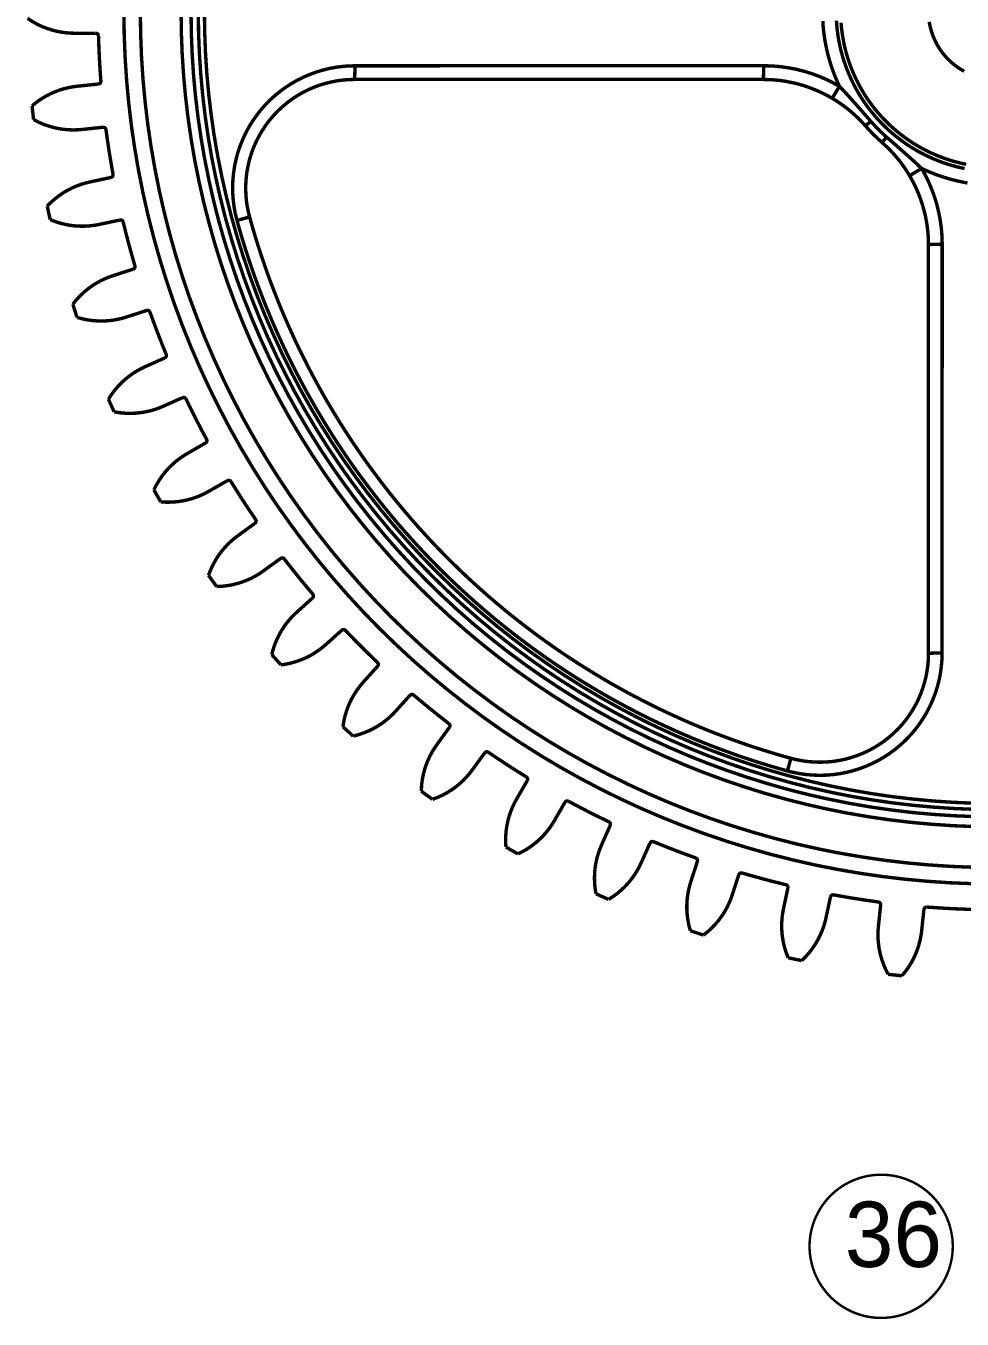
# Model space of a CAD drawing. Extents: x 0.4 to 23.1, y 0.4 to 16.1.
# Drawn here: x 9.753 to 12.466, y 8.68 to 12.427 of the extents above; entities that cross this region are included whole.
import ezdxf

# ---------------------------------------------------------------- set-up
doc = ezdxf.new("R2010")
doc.units = 0
doc.layers.get('0').update_dxf_attribs({"linetype": 'CONTINUOUS'})

msp = doc.modelspace()

# ---------------------------------------------------------------- linework, layer by layer
at = {"color": 0, "const_width": 0.00985}
for points in [[(9.89367, 12.4054), (9.88038, 12.4058), (9.86708, 12.407), (9.85389, 12.4089), (9.8405, 12.4116), (9.82721, 12.4151), (9.81418, 12.4193), (9.79958, 12.4251), (9.78543, 12.4319), (9.77143, 12.4398), (9.75803, 12.4486)], [(12.4988, 9.9414), (12.4327, 9.94401), (12.3666, 9.94835), (12.3007, 9.95443), (12.235, 9.96218), (12.1695, 9.97168), (12.1043, 9.98292), (12.0394, 9.99576), (11.9749, 10.0104), (11.9107, 10.0267), (11.847, 10.0447), (11.7839, 10.0643), (11.7212, 10.0856), (11.6591, 10.1085), (11.5976, 10.133), (11.5368, 10.1591), (11.4767, 10.1868), (11.4174, 10.2161), (11.3588, 10.2469), (11.3011, 10.2792), (11.2442, 10.313), (11.1882, 10.3484), (11.1332, 10.3851), (11.0792, 10.4233), (11.0262, 10.4629), (10.9742, 10.5039), (10.9233, 10.5462), (10.8735, 10.5898), (10.8249, 10.6348), (10.7775, 10.6809), (10.7313, 10.7283), (10.6864, 10.777), (10.6428, 10.8267), (10.6005, 10.8776), (10.5595, 10.9295), (10.5199, 10.9826), (10.4817, 11.0366), (10.4449, 11.0916), (10.4097, 11.1476), (10.3758, 11.2045), (10.3435, 11.2622), (10.3127, 11.3208), (10.2834, 11.3802), (10.2557, 11.4402), (10.2295, 11.501), (10.205, 11.5625), (10.1821, 11.6246), (10.1609, 11.6872), (10.1412, 11.7505), (10.1233, 11.8142), (10.107, 11.8783), (10.0924, 11.9428), (10.0795, 12.0078), (10.0683, 12.073), (10.0587, 12.1385), (10.051, 12.2042), (10.0449, 12.2701), (10.0406, 12.3361), (10.038, 12.4022), (10.0371, 12.4684)], [(12.5001, 9.98899), (12.4352, 9.99154), (12.3704, 9.99576), (12.3057, 10.0017), (12.2413, 10.0093), (12.177, 10.0187), (12.113, 10.0296), (12.0493, 10.0423), (11.9859, 10.0566), (11.923, 10.0726), (11.8606, 10.0903), (11.7986, 10.1095), (11.737, 10.1304), (11.6761, 10.1528), (11.6158, 10.1769), (11.5562, 10.2025), (11.4972, 10.2298), (11.439, 10.2585), (11.3815, 10.2887), (11.3248, 10.3204), (11.269, 10.3536), (11.2141, 10.3882), (11.1601, 10.4243), (11.1071, 10.4618), (11.0551, 10.5007), (11.0041, 10.5408), (10.9542, 10.5824), (10.9053, 10.6252), (10.8576, 10.6693), (10.8111, 10.7146), (10.7658, 10.7611), (10.7218, 10.8087), (10.6789, 10.8576), (10.6374, 10.9075), (10.5972, 10.9585), (10.5584, 11.0105), (10.5209, 11.0636), (10.4848, 11.1176), (10.4502, 11.1725), (10.417, 11.2283), (10.3852, 11.2849), (10.355, 11.3424), (10.3263, 11.4006), (10.2991, 11.4596), (10.2735, 11.5193), (10.2495, 11.5795), (10.2269, 11.6405), (10.2061, 11.7019), (10.1868, 11.7639), (10.1692, 11.8264), (10.1532, 11.8894), (10.1389, 11.9528), (10.1263, 12.0164), (10.1152, 12.0804), (10.1059, 12.1447), (10.0983, 12.2092), (10.0923, 12.2738), (10.0881, 12.3386), (10.0856, 12.4035), (10.0847, 12.4684)], [(10.2028, 12.4684), (10.2036, 12.4066), (10.206, 12.3448), (10.2101, 12.2831), (10.2157, 12.2215), (10.223, 12.16), (10.2319, 12.0989), (10.2423, 12.0379), (10.2544, 11.9773), (10.2681, 11.9169), (10.2833, 11.857), (10.3, 11.7975), (10.3184, 11.7384), (10.3383, 11.6799), (10.3597, 11.6218), (10.3826, 11.5645), (10.407, 11.5076), (10.4329, 11.4514), (10.4602, 11.396), (10.489, 11.3413), (10.5193, 11.2873), (10.5509, 11.2342), (10.5839, 11.1819), (10.6182, 11.1304), (10.6539, 11.0799), (10.6909, 11.0304), (10.7292, 10.9818), (10.7687, 10.9343), (10.8095, 10.8878), (10.8515, 10.8423), (10.8946, 10.7981), (10.939, 10.7549), (10.9844, 10.7129), (11.0309, 10.6722), (11.0784, 10.6327), (11.127, 10.5943), (11.1765, 10.5573), (11.227, 10.5217), (11.2784, 10.4873), (11.3307, 10.4543), (11.3839, 10.4227), (11.4378, 10.3925), (11.4926, 10.3637), (11.548, 10.3363), (11.6042, 10.3104), (11.661, 10.286), (11.7184, 10.2631), (11.7765, 10.2417), (11.835, 10.2218), (11.8941, 10.2034), (11.9536, 10.1867), (12.0135, 10.1715), (12.0738, 10.1578), (12.1345, 10.1458), (12.1954, 10.1353), (12.2566, 10.1264), (12.318, 10.1191), (12.3797, 10.1135), (12.4413, 10.1094), (12.5032, 10.107)], [(12.5039, 10.1359), (12.4429, 10.1383), (12.3819, 10.1423), (12.3211, 10.1478), (12.2604, 10.1551), (12.2, 10.1638), (12.1398, 10.1742), (12.0799, 10.1861), (12.0203, 10.1995), (11.961, 10.2146), (11.9023, 10.2312), (11.844, 10.2493), (11.7861, 10.2689), (11.7288, 10.29), (11.672, 10.3127), (11.6159, 10.3368), (11.5604, 10.3624), (11.5056, 10.3894), (11.4516, 10.4179), (11.3983, 10.4477), (11.3458, 10.4789), (11.2942, 10.5115), (11.2434, 10.5455), (11.1935, 10.5807), (11.1445, 10.6172), (11.0966, 10.6551), (11.0496, 10.6941), (11.0037, 10.7344), (10.9588, 10.7759), (10.9151, 10.8185), (10.8724, 10.8622), (10.831, 10.9071), (10.7907, 10.953), (10.7516, 11), (10.7138, 11.048), (10.6773, 11.0969), (10.642, 11.1468), (10.6081, 11.1976), (10.5755, 11.2492), (10.5443, 11.3018), (10.5144, 11.355), (10.4859, 11.4091), (10.4589, 11.4639), (10.4334, 11.5194), (10.4093, 11.5755), (10.3866, 11.6322), (10.3655, 11.6895), (10.3459, 11.7473), (10.3278, 11.8057), (10.3111, 11.8645), (10.2961, 11.9237), (10.2827, 11.9833), (10.2707, 12.0432), (10.2604, 12.1034), (10.2516, 12.1638), (10.2444, 12.2245), (10.2388, 12.2853), (10.2349, 12.3463), (10.2324, 12.4073), (10.2317, 12.4684)], [(10.2527, 12.4684), (10.2534, 12.4079), (10.2558, 12.3474), (10.2598, 12.287), (10.2653, 12.2267), (10.2724, 12.1666), (10.2811, 12.1067), (10.2913, 12.047), (10.3032, 11.9876), (10.3165, 11.9286), (10.3314, 11.87), (10.3479, 11.8117), (10.3658, 11.7538), (10.3852, 11.6965), (10.4063, 11.6398), (10.4287, 11.5835), (10.4525, 11.5279), (10.4779, 11.4729), (10.5047, 11.4186), (10.5328, 11.3651), (10.5624, 11.3122), (10.5934, 11.2602), (10.6257, 11.209), (10.6593, 11.1587), (10.6942, 11.1093), (10.7305, 11.0608), (10.768, 11.0132), (10.8066, 10.9666), (10.8466, 10.9211), (10.8877, 10.8767), (10.9299, 10.8333), (10.9732, 10.7911), (11.0177, 10.75), (11.0632, 10.7101), (11.1097, 10.6714), (11.1573, 10.6339), (11.2058, 10.5977), (11.2553, 10.5627), (11.3056, 10.5291), (11.3568, 10.4968), (11.4088, 10.4659), (11.4616, 10.4363), (11.5152, 10.4081), (11.5695, 10.3813), (11.6245, 10.356), (11.6801, 10.3321), (11.7363, 10.3096), (11.7931, 10.2887), (11.8504, 10.2693), (11.9083, 10.2513), (11.9665, 10.2349), (12.0252, 10.2199), (12.0842, 10.2066), (12.1436, 10.1948), (12.2032, 10.1845), (12.2631, 10.1758), (12.3232, 10.1687), (12.3836, 10.1632), (12.444, 10.1592), (12.5044, 10.1568)], [(12.5049, 10.1746), (12.4449, 10.1769), (12.3849, 10.1808), (12.3251, 10.1864), (12.2655, 10.1934), (12.206, 10.202), (12.1468, 10.2122), (12.0879, 10.2239), (12.0293, 10.2372), (11.9711, 10.252), (11.9133, 10.2683), (11.8559, 10.2861), (11.799, 10.3054), (11.7427, 10.3262), (11.6868, 10.3485), (11.6317, 10.3722), (11.5771, 10.3973), (11.5232, 10.4239), (11.4701, 10.4519), (11.4176, 10.4812), (11.366, 10.5119), (11.3152, 10.544), (11.2653, 10.5774), (11.2162, 10.612), (11.1681, 10.6479), (11.1209, 10.6852), (11.0748, 10.7236), (11.0296, 10.7632), (10.9855, 10.8039), (10.9424, 10.8459), (10.9005, 10.8889), (10.8597, 10.933), (10.8202, 10.9782), (10.7817, 11.0244), (10.7445, 11.0715), (10.7086, 11.1197), (10.6739, 11.1687), (10.6406, 11.2186), (10.6085, 11.2695), (10.5778, 11.3211), (10.5484, 11.3735), (10.5205, 11.4267), (10.4939, 11.4805), (10.4688, 11.5351), (10.445, 11.5903), (10.4227, 11.6461), (10.402, 11.7025), (10.3827, 11.7593), (10.3649, 11.8167), (10.3485, 11.8745), (10.3338, 11.9327), (10.3205, 11.9913), (10.3087, 12.0502), (10.2986, 12.1094), (10.29, 12.1689), (10.2829, 12.2286), (10.2774, 12.2884), (10.2735, 12.3483), (10.2712, 12.4083), (10.2703, 12.4684)], [(12.1102, 12.2517), (12.1043, 12.2644), (12.0988, 12.2773), (12.0937, 12.2903), (12.0889, 12.3035), (12.0845, 12.3168), (12.0805, 12.3302), (12.0768, 12.3437), (12.0736, 12.3573), (12.0707, 12.371), (12.0681, 12.3848), (12.066, 12.3987), (12.0643, 12.4125), (12.0629, 12.4264), (12.062, 12.4404)], [(12.4728, 12.0133), (12.4598, 12.0162), (12.4469, 12.0194), (12.4342, 12.0229), (12.4215, 12.0268), (12.409, 12.0311), (12.3965, 12.0357), (12.3842, 12.0408), (12.3721, 12.0461), (12.3601, 12.0518), (12.3483, 12.0578), (12.3366, 12.0641), (12.3252, 12.0708), (12.314, 12.0778), (12.3029, 12.0851), (12.292, 12.0928), (12.2815, 12.1008), (12.2711, 12.109), (12.2609, 12.1175), (12.251, 12.1264), (12.2414, 12.1355), (12.232, 12.1448), (12.2229, 12.1545), (12.2141, 12.1643), (12.2056, 12.1745), (12.1973, 12.1849), (12.1893, 12.1955), (12.1817, 12.2063), (12.1744, 12.2174), (12.1674, 12.2286), (12.1607, 12.2401), (12.1543, 12.2517), (12.1483, 12.2636), (12.1426, 12.2756), (12.1373, 12.2877), (12.1323, 12.3), (12.1277, 12.3124), (12.1234, 12.3249), (12.1195, 12.3376), (12.1159, 12.3504), (12.1127, 12.3632), (12.1099, 12.3762), (12.1075, 12.3892), (12.1054, 12.4023), (12.1037, 12.4155), (12.1024, 12.4287), (12.1015, 12.4419)], [(12.1148, 12.4358), (12.1159, 12.4227), (12.1175, 12.4098), (12.1194, 12.3968), (12.1216, 12.384), (12.1242, 12.3712), (12.1272, 12.3585), (12.1306, 12.3458), (12.1343, 12.3333), (12.1384, 12.3209), (12.1429, 12.3086), (12.1477, 12.2964), (12.1528, 12.2844), (12.1583, 12.2726), (12.1642, 12.2609), (12.1704, 12.2493), (12.1769, 12.238), (12.1837, 12.2269), (12.1908, 12.216), (12.1983, 12.2052), (12.2061, 12.1947), (12.2141, 12.1845), (12.2225, 12.1744), (12.2312, 12.1646), (12.2401, 12.1551), (12.2493, 12.1458), (12.2588, 12.1368), (12.2685, 12.1281), (12.2785, 12.1196), (12.2887, 12.1115), (12.2992, 12.1036), (12.3098, 12.0961), (12.3207, 12.0889), (12.3318, 12.082), (12.3431, 12.0754), (12.3545, 12.0691), (12.3662, 12.0632), (12.378, 12.0576), (12.39, 12.0524), (12.4021, 12.0475), (12.4144, 12.0429), (12.4268, 12.0387), (12.4392, 12.0349), (12.4518, 12.0315), (12.4645, 12.0284), (12.4773, 12.0257)], [(12.3704, 12.4383), (12.372, 12.4297), (12.3739, 12.4213), (12.3761, 12.4129), (12.3788, 12.4047), (12.3817, 12.3966), (12.385, 12.3886), (12.3887, 12.3808), (12.3927, 12.3731), (12.3971, 12.3657), (12.4018, 12.3583), (12.4067, 12.3513), (12.4121, 12.3445), (12.4176, 12.3379), (12.4235, 12.3315), (12.4296, 12.3255), (12.4361, 12.3197), (12.4427, 12.3141), (12.4497, 12.3089), (12.4568, 12.304), (12.4641, 12.2994), (12.4716, 12.2951)], [(9.95574, 12.4054), (9.89367, 12.4054)], [(9.95574, 12.4054), (9.95833, 12.4049), (9.96072, 12.4037), (9.96246, 12.4016), (9.96343, 12.3991), (9.9636, 12.3977)], [(9.97043, 12.2668), (9.96924, 12.2831), (9.9681, 12.2995), (9.96707, 12.3159), (9.96619, 12.3322), (9.96539, 12.3486), (9.96468, 12.365), (9.96408, 12.3813), (9.9636, 12.3977)], [(10.3648, 11.863), (10.36, 11.8823), (10.3564, 11.9018), (10.3539, 11.9216), (10.3524, 11.9415), (10.3521, 11.9614), (10.3529, 11.9812), (10.3549, 12.0009), (10.3579, 12.0206), (10.362, 12.0401), (10.3672, 12.0593), (10.3735, 12.0782), (10.3809, 12.0966), (10.3892, 12.1146), (10.3985, 12.1322), (10.4089, 12.1492), (10.4203, 12.1656), (10.4324, 12.1814), (10.4454, 12.1964), (10.4592, 12.2106), (10.4739, 12.2241), (10.4893, 12.2367), (10.5054, 12.2485), (10.5221, 12.2593), (10.5394, 12.2692), (10.5571, 12.2781), (10.5755, 12.2859), (10.5942, 12.2928), (10.6133, 12.2986), (10.6327, 12.3033), (10.6522, 12.3069), (10.6703, 12.3092), (10.6883, 12.3106), (10.7064, 12.311)], [(10.705, 12.2715), (10.7051, 12.2717), (10.7052, 12.2723), (10.7054, 12.2733), (10.7056, 12.2746), (10.7057, 12.2762), (10.7058, 12.2782), (10.7059, 12.2805), (10.706, 12.2832), (10.7061, 12.286), (10.7062, 12.2891), (10.7063, 12.2924), (10.7063, 12.296), (10.7064, 12.2996), (10.7064, 12.3033), (10.7064, 12.311)], [(10.7064, 12.311), (10.7851, 12.311), (11.0999, 12.3111), (11.8906, 12.3112)], [(11.8906, 12.3112), (11.8906, 12.3035), (11.8905, 12.2997), (11.8905, 12.2961), (11.8904, 12.2926), (11.8903, 12.2892), (11.8903, 12.2861), (11.8901, 12.2832), (11.8901, 12.2806), (11.8899, 12.2783), (11.8898, 12.2763), (11.8897, 12.2746), (11.8895, 12.2733), (11.8894, 12.2723), (11.8893, 12.2717), (11.8892, 12.2715)], [(11.8906, 12.3112), (11.9146, 12.3106), (11.9386, 12.3086), (11.9624, 12.3053), (11.9867, 12.3006), (12.0106, 12.2944), (12.0342, 12.2869), (12.0537, 12.2795), (12.0729, 12.2712), (12.0917, 12.2619), (12.1102, 12.2517)], [(9.90147, 12.2518), (9.88829, 12.2501), (9.87522, 12.2475), (9.86231, 12.2443), (9.84924, 12.2402), (9.83637, 12.2353), (9.82383, 12.2298), (9.81, 12.2225), (9.79665, 12.2144), (9.78364, 12.2052), (9.77126, 12.1952)], [(9.96343, 12.2583), (9.90147, 12.2518)], [(9.96343, 12.2583), (9.96599, 12.2591), (9.96821, 12.2606), (9.96972, 12.2628), (9.97043, 12.2653), (9.97043, 12.2668)], [(10.705, 12.2715), (10.6875, 12.2711), (10.6701, 12.2696), (10.6528, 12.2672), (10.6352, 12.2637), (10.6178, 12.2592), (10.6006, 12.2538), (10.5843, 12.2475), (10.5684, 12.2404), (10.5528, 12.2324), (10.5374, 12.2232), (10.5224, 12.2133), (10.5081, 12.2024), (10.4948, 12.1911), (10.4821, 12.1791), (10.4701, 12.1664), (10.4585, 12.1527), (10.4477, 12.1383), (10.4378, 12.1233), (10.4289, 12.1082), (10.421, 12.0927), (10.4138, 12.0768), (10.4074, 12.0599), (10.4021, 12.0429), (10.3976, 12.0254), (10.3943, 12.0083), (10.3919, 11.991), (10.3905, 11.9736), (10.39, 11.9557), (10.3906, 11.9377), (10.3921, 11.9198), (10.3944, 11.9041), (10.3975, 11.8885), (10.4013, 11.873)], [(11.8892, 12.2715), (10.705, 12.2715)], [(12.0889, 12.2171), (12.0747, 12.2251), (12.0601, 12.2325), (12.0452, 12.2393), (12.0299, 12.2455), (12.0142, 12.2512), (11.9982, 12.2562), (11.9818, 12.2605), (11.9653, 12.2641), (11.9465, 12.2674), (11.9276, 12.2697), (11.9084, 12.2711), (11.8892, 12.2715)], [(12.1102, 12.2517), (12.1062, 12.245), (12.1042, 12.2416), (12.1023, 12.2384), (12.1004, 12.2353), (12.0987, 12.2324), (12.097, 12.2297), (12.0954, 12.2272), (12.094, 12.2249), (12.0928, 12.2228), (12.0916, 12.2211), (12.0907, 12.2197), (12.0894, 12.2177), (12.089, 12.2172), (12.0889, 12.2171)], [(12.1102, 12.2517), (12.1237, 12.2374), (12.137, 12.2229), (12.1633, 12.1935), (12.1821, 12.1719), (12.201, 12.1503)], [(12.1856, 12.1369), (12.1763, 12.1472), (12.1666, 12.1572), (12.1565, 12.1669), (12.146, 12.1762), (12.1351, 12.1853), (12.1239, 12.1939), (12.1122, 12.2022), (12.1003, 12.2102), (12.0889, 12.2171)], [(9.77544, 12.1553), (9.7749, 12.1603), (9.77436, 12.1652), (9.77328, 12.1752), (9.77279, 12.1802), (9.77225, 12.1852), (9.77126, 12.1952)], [(9.91487, 12.1265), (9.90164, 12.1255), (9.88829, 12.1253), (9.875, 12.1258), (9.86139, 12.1271), (9.84782, 12.1292), (9.83442, 12.1321), (9.81928, 12.1363), (9.80447, 12.1415), (9.78971, 12.1479), (9.77544, 12.1553)], [(12.201, 12.1503), (12.1983, 12.148), (12.1958, 12.1458), (12.1935, 12.1438), (12.1915, 12.142), (12.1897, 12.1405), (12.1883, 12.1392), (12.1871, 12.1382), (12.1863, 12.1375), (12.1858, 12.137), (12.1856, 12.1369)], [(12.2335, 12.089), (12.2272, 12.0947), (12.2209, 12.1004), (12.2148, 12.1062), (12.2087, 12.1122), (12.2028, 12.1182), (12.1969, 12.1243), (12.1913, 12.1306), (12.1856, 12.1369)], [(12.201, 12.1503), (12.2064, 12.1443), (12.2119, 12.1383), (12.2174, 12.1324), (12.2232, 12.1266), (12.2289, 12.1209), (12.2349, 12.1153), (12.2408, 12.1098), (12.2469, 12.1044)], [(9.97657, 12.133), (9.91487, 12.1265)], [(9.97657, 12.133), (9.97928, 12.1328), (9.98172, 12.1318), (9.98372, 12.1299), (9.98492, 12.1276), (9.98519, 12.1263)], [(10.0058, 11.9966), (10.0028, 12.0128), (10, 12.029), (9.99729, 12.0451), (9.99462, 12.0613), (9.99214, 12.0775), (9.98975, 12.0938), (9.98742, 12.11), (9.98519, 12.1263)], [(12.2469, 12.1044), (12.2446, 12.1017), (12.2424, 12.0992), (12.2404, 12.0969), (12.2386, 12.0949), (12.2371, 12.0932), (12.2358, 12.0917), (12.2348, 12.0906), (12.2341, 12.0897), (12.2336, 12.0892), (12.2335, 12.089)], [(12.2469, 12.1044), (12.2617, 12.0915), (12.2766, 12.0785), (12.3061, 12.0525), (12.3274, 12.0333), (12.3379, 12.0235), (12.3482, 12.0136)], [(12.3137, 11.9923), (12.307, 12.0032), (12.3, 12.0139), (12.2926, 12.0244), (12.2849, 12.0347), (12.2767, 12.0448), (12.2682, 12.0547), (12.2593, 12.0643), (12.2501, 12.0737), (12.2419, 12.0815), (12.2335, 12.089)], [(9.99963, 11.9875), (9.93869, 11.9746)], [(9.99963, 11.9875), (10.0021, 11.9885), (10.0041, 11.9903), (10.0054, 11.9927), (10.0059, 11.9953), (10.0058, 11.9966)], [(12.3482, 12.0136), (12.3415, 12.0096), (12.3382, 12.0077), (12.335, 12.0057), (12.3319, 12.0038), (12.329, 12.0021), (12.3262, 12.0004), (12.3237, 11.9989), (12.3215, 11.9974), (12.3194, 11.9962), (12.3177, 11.9951), (12.3163, 11.9941), (12.3143, 11.9928), (12.3139, 11.9925), (12.3137, 11.9923)], [(12.3681, 11.7925), (12.3678, 11.8089), (12.3668, 11.8251), (12.3651, 11.8415), (12.3627, 11.8577), (12.3596, 11.8742), (12.3557, 11.8905), (12.3512, 11.9068), (12.3459, 11.9228), (12.3392, 11.9407), (12.3316, 11.9582), (12.3231, 11.9754), (12.3137, 11.9923)], [(12.3482, 12.0136), (12.3585, 11.9952), (12.3678, 11.9763), (12.3761, 11.9569), (12.3837, 11.9368), (12.3903, 11.9163), (12.3958, 11.8955), (12.401, 11.8706), (12.4048, 11.8454), (12.4065, 11.8283), (12.4075, 11.8112), (12.4078, 11.794)], [(12.4813, 11.9716), (12.4676, 11.9741), (12.4539, 11.977), (12.4403, 11.9803), (12.4268, 11.9839), (12.4134, 11.988), (12.4001, 11.9923), (12.3869, 11.9971), (12.3739, 12.0023), (12.361, 12.0078), (12.3482, 12.0136)], [(9.93869, 11.9746), (9.92578, 11.9714), (9.91303, 11.9676), (9.90056, 11.963), (9.88797, 11.9576), (9.87571, 11.9514), (9.86382, 11.9446), (9.85081, 11.9359), (9.83837, 11.9264), (9.82639, 11.9159), (9.81515, 11.9046)], [(9.82346, 11.8654), (9.82243, 11.8703), (9.82135, 11.8752), (9.82026, 11.8801), (9.81819, 11.8899), (9.81717, 11.8948), (9.81614, 11.8997), (9.81515, 11.9046)], [(10.4013, 11.873), (10.4011, 11.873), (10.4005, 11.8728), (10.3995, 11.8726), (10.3982, 11.8722), (10.3964, 11.8717), (10.3944, 11.8712), (10.392, 11.8705), (10.3893, 11.8697), (10.3863, 11.8689), (10.3831, 11.8681), (10.3797, 11.8671), (10.3761, 11.8661), (10.3724, 11.8651), (10.3687, 11.864), (10.3648, 11.863)], [(10.4013, 11.873), (10.4093, 11.8448), (10.4176, 11.8166), (10.4263, 11.7886), (10.4354, 11.7606), (10.4449, 11.7329), (10.4546, 11.7052), (10.4648, 11.6776), (10.4754, 11.6502), (10.4862, 11.6229), (10.4975, 11.5958), (10.5091, 11.5688), (10.5211, 11.542), (10.5333, 11.5153), (10.546, 11.4888), (10.559, 11.4625), (10.5723, 11.4364), (10.586, 11.4104), (10.6, 11.3846), (10.6143, 11.3589), (10.629, 11.3335), (10.644, 11.3083), (10.6594, 11.2832), (10.6751, 11.2584), (10.691, 11.2338), (10.7074, 11.2094), (10.724, 11.1852), (10.7409, 11.1612), (10.7582, 11.1374), (10.7758, 11.1139), (10.7937, 11.0906), (10.8118, 11.0675), (10.8303, 11.0447), (10.8491, 11.0221), (10.8682, 10.9998), (10.8875, 10.9777), (10.9072, 10.9559), (10.9271, 10.9343), (10.9473, 10.913), (10.9678, 10.892), (10.9886, 10.8712), (11.0096, 10.8508), (11.0309, 10.8306), (11.0525, 10.8106), (11.0743, 10.791), (11.0964, 10.7716), (11.1187, 10.7525), (11.1413, 10.7337), (11.1641, 10.7153), (11.1872, 10.6971), (11.2104, 10.6792), (11.234, 10.6616), (11.2578, 10.6444), (11.2817, 10.6274), (11.3059, 10.6108), (11.3303, 10.5945), (11.355, 10.5784), (11.3798, 10.5628), (11.4048, 10.5475), (11.4301, 10.5324), (11.4555, 10.5177), (11.4811, 10.5034), (11.5069, 10.4894), (11.5329, 10.4758), (11.5591, 10.4624), (11.5854, 10.4494), (11.6119, 10.4367), (11.6386, 10.4245), (11.6654, 10.4125), (11.6924, 10.4009), (11.7195, 10.3897), (11.7468, 10.3788), (11.7742, 10.3683), (11.8018, 10.3581), (11.8294, 10.3483), (11.8572, 10.3388), (11.8851, 10.3298), (11.9132, 10.3211), (11.9413, 10.3127), (11.9696, 10.3047)], [(9.96511, 11.8514), (9.95204, 11.849), (9.93881, 11.8474), (9.92557, 11.8465), (9.91183, 11.8464), (9.89817, 11.8471), (9.8845, 11.8485), (9.86903, 11.8511), (9.85374, 11.8548), (9.83843, 11.8596), (9.82346, 11.8654)], [(10.0258, 11.8643), (9.96511, 11.8514)], [(10.0258, 11.8643), (10.0285, 11.8644), (10.0311, 11.8636), (10.0332, 11.8619), (10.0347, 11.8597), (10.0351, 11.8585)], [(10.0691, 11.7317), (10.0645, 11.7474), (10.0599, 11.7632), (10.0556, 11.779), (10.0513, 11.7949), (10.0471, 11.8107), (10.043, 11.8266), (10.039, 11.8425), (10.0351, 11.8585)], [(11.9596, 10.2682), (11.9312, 10.2762), (11.9029, 10.2846), (11.8747, 10.2933), (11.8467, 10.3024), (11.8187, 10.3118), (11.791, 10.3217), (11.7633, 10.3319), (11.7357, 10.3424), (11.7083, 10.3533), (11.6811, 10.3645), (11.654, 10.3761), (11.627, 10.3881), (11.6002, 10.4004), (11.5736, 10.413), (11.5471, 10.426), (11.5208, 10.4393), (11.4946, 10.453), (11.4687, 10.467), (11.4429, 10.4813), (11.4174, 10.496), (11.392, 10.511), (11.3668, 10.5263), (11.3417, 10.5419), (11.3169, 10.5579), (11.2924, 10.5742), (11.268, 10.5908), (11.2439, 10.6077), (11.2199, 10.6249), (11.1962, 10.6425), (11.1727, 10.6603), (11.1495, 10.6784), (11.1265, 10.6969), (11.1037, 10.7156), (11.0812, 10.7347), (11.0589, 10.754), (11.0369, 10.7736), (11.0151, 10.7935), (10.9936, 10.8136), (10.9723, 10.8341), (10.9514, 10.8548), (10.9307, 10.8758), (10.9102, 10.897), (10.89, 10.9186), (10.8702, 10.9403), (10.8505, 10.9623), (10.8312, 10.9846), (10.8122, 11.0072), (10.7935, 11.0299), (10.775, 11.053), (10.7569, 11.0762), (10.739, 11.0997), (10.7215, 11.1234), (10.7043, 11.1473), (10.6874, 11.1714), (10.6708, 11.1958), (10.6545, 11.2204), (10.6385, 11.2452), (10.6229, 11.2702), (10.6076, 11.2954), (10.5926, 11.3208), (10.5779, 11.3464), (10.5636, 11.3721), (10.5496, 11.3981), (10.5359, 11.4242), (10.5226, 11.4505), (10.5096, 11.477), (10.497, 11.5036), (10.4847, 11.5304), (10.4727, 11.5574), (10.4612, 11.5845), (10.4499, 11.6118), (10.439, 11.6392), (10.4284, 11.6667), (10.4182, 11.6944), (10.4084, 11.7222), (10.399, 11.7501), (10.3899, 11.7782), (10.3811, 11.8063), (10.3728, 11.8346), (10.3648, 11.863)], [(12.3681, 11.7925), (12.3683, 11.7927), (12.3689, 11.7929), (12.3698, 11.793), (12.3712, 11.7931), (12.3728, 11.7932), (12.3748, 11.7933), (12.3772, 11.7935), (12.3798, 11.7936), (12.3827, 11.7937), (12.3858, 11.7938), (12.3892, 11.7938), (12.3927, 11.7939), (12.3963, 11.7939), (12.4001, 11.794), (12.4078, 11.794)], [(12.3681, 10.6084), (12.3681, 11.7925)], [(12.4078, 11.794), (12.4078, 11.7153), (12.4077, 11.4006), (12.4076, 10.6099)], [(10.064, 11.722), (10.0663, 11.7232), (10.0681, 11.7253), (10.0692, 11.7277), (10.0693, 11.7304), (10.0691, 11.7317)], [(10.0047, 11.7028), (9.99219, 11.6983), (9.97993, 11.6931), (9.96793, 11.6872), (9.95606, 11.6806), (9.9445, 11.6731), (9.93338, 11.665), (9.92133, 11.6551), (9.91, 11.6444), (9.89914, 11.6327), (9.88917, 11.6203)], [(10.064, 11.722), (10.0047, 11.7028)], [(9.90153, 11.5821), (9.89996, 11.5869), (9.89839, 11.5916), (9.89681, 11.5964), (9.89529, 11.6012), (9.89372, 11.606), (9.88917, 11.6203)], [(10.0438, 11.583), (10.0311, 11.5793), (10.0181, 11.5763), (10.005, 11.574), (9.99143, 11.5724), (9.97771, 11.5717), (9.96397, 11.5717), (9.94829, 11.5727), (9.93272, 11.5748), (9.91699, 11.5779), (9.90153, 11.5821)], [(10.1029, 11.6022), (10.0438, 11.583)], [(10.1029, 11.6022), (10.1055, 11.6026), (10.1082, 11.6021), (10.1105, 11.6006), (10.1121, 11.5986), (10.1127, 11.5973)], [(10.1597, 11.4749), (10.1535, 11.4901), (10.1474, 11.5053), (10.1414, 11.5205), (10.1355, 11.5358), (10.1297, 11.5511), (10.1239, 11.5665), (10.1183, 11.5819), (10.1127, 11.5973)], [(10.1557, 11.4647), (10.0987, 11.4393)], [(10.1557, 11.4647), (10.1579, 11.4662), (10.1595, 11.4683), (10.1603, 11.4709), (10.1602, 11.4736), (10.1597, 11.4749)], [(10.0987, 11.4393), (10.0868, 11.4336), (10.0751, 11.4271), (10.0639, 11.4201), (10.0527, 11.4122), (10.0419, 11.4035), (10.0318, 11.3944), (10.0208, 11.3833), (10.0107, 11.3714), (10.0011, 11.3586), (9.99246, 11.3452)], [(10.2069, 11.3496), (10.1502, 11.3243)], [(10.2069, 11.3496), (10.2095, 11.3502), (10.2122, 11.35), (10.2146, 11.3488), (10.2165, 11.3469), (10.2172, 11.3458)], [(10.0087, 11.3086), (10.0046, 11.3177), (10.0026, 11.3223), (9.99849, 11.3314), (9.99647, 11.336), (9.99447, 11.3406), (9.99246, 11.3452)], [(10.1502, 11.3243), (10.1379, 11.3193), (10.1253, 11.3149), (10.1125, 11.3113), (10.0992, 11.3084), (10.0856, 11.3062), (10.0719, 11.3047), (10.0563, 11.3041), (10.0405, 11.3045), (10.0246, 11.306), (10.0087, 11.3086)], [(10.2768, 11.2289), (10.269, 11.2433), (10.2613, 11.2578), (10.2538, 11.2723), (10.2462, 11.2869), (10.2389, 11.3016), (10.2316, 11.3163), (10.2243, 11.331), (10.2172, 11.3458)], [(10.2738, 11.2183), (10.2198, 11.1872)], [(10.2738, 11.2183), (10.2758, 11.2201), (10.2772, 11.2224), (10.2777, 11.225), (10.2773, 11.2277), (10.2768, 11.2289)], [(10.2198, 11.1872), (10.2085, 11.1802), (10.1976, 11.1726), (10.1871, 11.1644), (10.1769, 11.1553), (10.1671, 11.1457), (10.1579, 11.1355), (10.1482, 11.1233), (10.1393, 11.1103), (10.1312, 11.0967), (10.124, 11.0825)], [(10.3368, 11.1092), (10.283, 11.0782)], [(10.3368, 11.1092), (10.3393, 11.1101), (10.342, 11.1102), (10.3445, 11.1093), (10.3466, 11.1076), (10.3474, 11.1065)], [(10.4189, 10.9965), (10.4097, 11.01), (10.4005, 11.0237), (10.3914, 11.0373), (10.3824, 11.0511), (10.3736, 11.0648), (10.3648, 11.0787), (10.3561, 11.0926), (10.3474, 11.1065)], [(10.144, 11.0477), (10.1414, 11.0521), (10.1389, 11.0564), (10.1364, 11.0607), (10.1289, 11.0737), (10.1264, 11.0781), (10.124, 11.0825)], [(10.283, 11.0782), (10.2713, 11.0719), (10.2593, 11.0663), (10.2469, 11.0613), (10.2339, 11.057), (10.2207, 11.0533), (10.2073, 11.0505), (10.1917, 11.0482), (10.1761, 11.047), (10.16, 11.0468), (10.144, 11.0477)], [(10.417, 10.9857), (10.3666, 10.9491)], [(10.417, 10.9857), (10.4189, 10.9876), (10.42, 10.9901), (10.4203, 10.9927), (10.4195, 10.9953), (10.4189, 10.9965)], [(10.3666, 10.9491), (10.3561, 10.941), (10.346, 10.9322), (10.3365, 10.923), (10.3272, 10.9129), (10.3185, 10.9023), (10.3104, 10.8912), (10.3021, 10.878), (10.2946, 10.8643), (10.2879, 10.8498), (10.2822, 10.8349)], [(10.491, 10.8837), (10.4409, 10.8473)], [(10.491, 10.8837), (10.4934, 10.8849), (10.4962, 10.8852), (10.4987, 10.8846), (10.501, 10.8832), (10.502, 10.8822)], [(10.5845, 10.7802), (10.5739, 10.7928), (10.5634, 10.8053), (10.5529, 10.818), (10.5425, 10.8307), (10.5323, 10.8435), (10.5221, 10.8563), (10.5119, 10.8692), (10.502, 10.8822)], [(10.3058, 10.8025), (10.3028, 10.8065), (10.2998, 10.8105), (10.2969, 10.8146), (10.2939, 10.8186), (10.291, 10.8227), (10.2822, 10.8349)], [(10.4409, 10.8473), (10.4298, 10.8398), (10.4185, 10.8329), (10.4067, 10.8267), (10.3942, 10.821), (10.3815, 10.8161), (10.3684, 10.8118), (10.3531, 10.8079), (10.3377, 10.8051), (10.3218, 10.8032), (10.3058, 10.8025)], [(10.5838, 10.7693), (10.5375, 10.7276)], [(10.5838, 10.7693), (10.5854, 10.7714), (10.5863, 10.7739), (10.5862, 10.7766), (10.5853, 10.7791), (10.5845, 10.7802)], [(10.5375, 10.7276), (10.5278, 10.7184), (10.5188, 10.7087), (10.5102, 10.6985), (10.502, 10.6875), (10.4945, 10.6761), (10.4876, 10.6641), (10.4807, 10.6502), (10.4747, 10.6357), (10.4696, 10.6207), (10.4654, 10.6053)], [(10.6681, 10.6756), (10.622, 10.6341)], [(10.6681, 10.6756), (10.6703, 10.6771), (10.673, 10.6777), (10.6756, 10.6773), (10.678, 10.6761), (10.679, 10.6752)], [(10.7718, 10.5825), (10.7599, 10.5938), (10.7482, 10.6052), (10.7364, 10.6167), (10.7248, 10.6283), (10.7133, 10.6399), (10.7018, 10.6516), (10.6904, 10.6634), (10.679, 10.6752)], [(10.4922, 10.5754), (10.4889, 10.5792), (10.4822, 10.5865), (10.4788, 10.5903), (10.4755, 10.594), (10.4721, 10.5978), (10.4688, 10.6015), (10.4654, 10.6053)], [(10.622, 10.6341), (10.6118, 10.6255), (10.6012, 10.6175), (10.5901, 10.6101), (10.5783, 10.6031), (10.5661, 10.5968), (10.5535, 10.5913), (10.5388, 10.5859), (10.5238, 10.5814), (10.5081, 10.5778), (10.4922, 10.5754)], [(12.4076, 10.6099), (12.4071, 10.59), (12.4053, 10.5701), (12.4026, 10.5503), (12.3987, 10.5307), (12.3937, 10.5114), (12.3876, 10.4925), (12.3805, 10.4739), (12.3723, 10.4557), (12.3631, 10.4379), (12.3529, 10.4207), (12.3418, 10.4041), (12.3298, 10.3883), (12.3169, 10.3731), (12.3032, 10.3587), (12.2886, 10.345), (12.2733, 10.3321), (12.2574, 10.3202), (12.2408, 10.3091), (12.2236, 10.2992), (12.2059, 10.29), (12.1877, 10.282), (12.1689, 10.2749), (12.15, 10.2689), (12.1307, 10.2641), (12.1112, 10.2602), (12.0915, 10.2576), (12.0716, 10.256), (12.0517, 10.2555), (12.0317, 10.2562), (12.0119, 10.2579), (11.9944, 10.2605), (11.9768, 10.2639), (11.9596, 10.2682)], [(11.9696, 10.3047), (11.9865, 10.3006), (12.0037, 10.2974), (12.021, 10.2951), (12.0389, 10.2938), (12.0569, 10.2935), (12.0748, 10.2942), (12.0921, 10.2958), (12.1094, 10.2985), (12.1265, 10.3021), (12.1438, 10.3068), (12.1608, 10.3124), (12.1775, 10.319), (12.1934, 10.3263), (12.2087, 10.3345), (12.2236, 10.3436), (12.2384, 10.3537), (12.2527, 10.3647), (12.2662, 10.3765), (12.2788, 10.3886), (12.2906, 10.4014), (12.3017, 10.4149), (12.3123, 10.4294), (12.3221, 10.4444), (12.331, 10.46), (12.3388, 10.4756), (12.3457, 10.4917), (12.3517, 10.5081), (12.3569, 10.5252), (12.3612, 10.5427), (12.3644, 10.5604), (12.3665, 10.5763), (12.3677, 10.5923), (12.3681, 10.6084)], [(12.3681, 10.6084), (12.3683, 10.6086), (12.3689, 10.6087), (12.3698, 10.6088), (12.3712, 10.6089), (12.3728, 10.6091), (12.3748, 10.6092), (12.3771, 10.6093), (12.3797, 10.6094), (12.3826, 10.6095), (12.3857, 10.6097), (12.389, 10.6097), (12.3925, 10.6097), (12.3962, 10.6098), (12.3999, 10.6099), (12.4076, 10.6099)], [(10.7722, 10.5715), (10.7305, 10.5252)], [(10.7722, 10.5715), (10.7737, 10.5737), (10.7742, 10.5764), (10.7739, 10.579), (10.7727, 10.5814), (10.7718, 10.5825)], [(10.7305, 10.5252), (10.7219, 10.5151), (10.7139, 10.5044), (10.7065, 10.4934), (10.6995, 10.4816), (10.6932, 10.4694), (10.6876, 10.4569), (10.6822, 10.4423), (10.6777, 10.4273), (10.6742, 10.4117), (10.6717, 10.396)], [(10.8658, 10.4872), (10.8243, 10.4411)], [(10.8658, 10.4872), (10.8679, 10.4888), (10.8705, 10.4897), (10.8732, 10.4896), (10.8757, 10.4887), (10.8768, 10.4879)], [(10.9787, 10.4053), (10.9658, 10.4154), (10.9528, 10.4255), (10.9401, 10.4357), (10.9273, 10.446), (10.9146, 10.4563), (10.9019, 10.4668), (10.8893, 10.4773), (10.8768, 10.4879)], [(10.8243, 10.4411), (10.8151, 10.4315), (10.8054, 10.4224), (10.7952, 10.4138), (10.7842, 10.4057), (10.7727, 10.3982), (10.7608, 10.3913), (10.7467, 10.3844), (10.7322, 10.3784), (10.717, 10.3733), (10.7015, 10.3691)], [(10.7015, 10.3691), (10.6977, 10.3724), (10.6903, 10.3792), (10.6866, 10.3825), (10.6791, 10.3892), (10.6754, 10.3926), (10.6717, 10.396)], [(10.9803, 10.3945), (10.9437, 10.3441)], [(10.9803, 10.3945), (10.9815, 10.3969), (10.9818, 10.3996), (10.9812, 10.4022), (10.9798, 10.4044), (10.9787, 10.4053)], [(10.9437, 10.3441), (10.9362, 10.3331), (10.9293, 10.3217), (10.9231, 10.3099), (10.9174, 10.2975), (10.9124, 10.2847), (10.9082, 10.2717), (10.9043, 10.2566), (10.9014, 10.2412), (10.8995, 10.2254), (10.8987, 10.2094)], [(11.0823, 10.3204), (11.0458, 10.2702)], [(11.0823, 10.3204), (11.0842, 10.3223), (11.0866, 10.3234), (11.0893, 10.3236), (11.0918, 10.323), (11.0931, 10.3223)], [(11.2031, 10.2509), (11.1891, 10.2595), (11.1752, 10.2682), (11.1614, 10.277), (11.1476, 10.2859), (11.1339, 10.2949), (11.1202, 10.3039), (11.1066, 10.313), (11.0931, 10.3223)], [(11.9696, 10.3047), (11.9696, 10.3045), (11.9694, 10.3039), (11.9691, 10.303), (11.9688, 10.3016), (11.9683, 10.2999), (11.9677, 10.2978), (11.9671, 10.2954), (11.9663, 10.2928), (11.9655, 10.2898), (11.9646, 10.2866), (11.9637, 10.2832), (11.9627, 10.2796), (11.9616, 10.2759), (11.9606, 10.2721), (11.9596, 10.2682)], [(11.0458, 10.2702), (11.0377, 10.2597), (11.0289, 10.2497), (11.0196, 10.2401), (11.0096, 10.2308), (10.9989, 10.2222), (10.9878, 10.2141), (10.9745, 10.2057), (10.9607, 10.1982), (10.9461, 10.1916), (10.9312, 10.1859)], [(11.2058, 10.2402), (11.1746, 10.1862)], [(11.2058, 10.2402), (11.2067, 10.2427), (11.2068, 10.2454), (11.2058, 10.2479), (11.2042, 10.2501), (11.2031, 10.2509)], [(10.9312, 10.1859), (10.9108, 10.2005), (10.9068, 10.2035), (10.9027, 10.2065), (10.8987, 10.2094)], [(11.1746, 10.1862), (11.1683, 10.1745), (11.1627, 10.1625), (11.1577, 10.1502), (11.1533, 10.1372), (11.1497, 10.124), (11.1469, 10.1105), (11.1446, 10.0951), (11.1433, 10.0795), (11.1431, 10.0636), (11.1439, 10.0476)], [(11.3149, 10.1772), (11.2839, 10.1235)], [(11.3149, 10.1772), (11.3166, 10.1793), (11.319, 10.1807), (11.3216, 10.1812), (11.3242, 10.1807), (11.3255, 10.1802)], [(11.4423, 10.1207), (11.4276, 10.1278), (11.4129, 10.135), (11.3982, 10.1423), (11.3835, 10.1497), (11.3689, 10.1572), (11.3544, 10.1648), (11.3399, 10.1724), (11.3255, 10.1802)], [(11.2839, 10.1235), (11.2769, 10.1121), (11.2693, 10.1012), (11.261, 10.0908), (11.252, 10.0805), (11.2423, 10.0708), (11.2321, 10.0616), (11.2197, 10.0519), (11.2068, 10.043), (11.193, 10.0348), (11.1787, 10.0276)], [(11.4461, 10.1103), (11.4468, 10.113), (11.4466, 10.1156), (11.4454, 10.1181), (11.4435, 10.12), (11.4423, 10.1207)], [(11.4461, 10.1103), (11.4208, 10.0534)], [(11.1787, 10.0276), (11.157, 10.04), (11.1526, 10.0426), (11.1483, 10.0451), (11.1439, 10.0476)], [(11.4208, 10.0534), (11.4158, 10.0411), (11.4114, 10.0285), (11.4077, 10.0157), (11.4047, 10.0024), (11.4025, 9.98882), (11.4011, 9.97521), (11.4004, 9.95958), (11.4008, 9.94396), (11.4023, 9.92811), (11.4048, 9.91233)], [(11.5612, 10.0591), (11.536, 10.0024)], [(11.5612, 10.0591), (11.5627, 10.0613), (11.5649, 10.0629), (11.5675, 10.0637), (11.5702, 10.0636), (11.5715, 10.0632)], [(11.6939, 10.0162), (11.6785, 10.0217), (11.6631, 10.0273), (11.6477, 10.033), (11.6324, 10.0389), (11.6171, 10.0448), (11.6018, 10.0508), (11.5866, 10.057), (11.5715, 10.0632)], [(11.536, 10.0024), (11.5302, 9.9904), (11.5238, 9.97879), (11.5167, 9.9675), (11.5087, 9.95632), (11.5002, 9.94564), (11.4909, 9.93549), (11.4797, 9.92449), (11.4678, 9.91428), (11.4549, 9.90474), (11.4414, 9.89606)], [(11.6987, 10.0063), (11.6795, 9.94706)], [(11.6987, 10.0063), (11.6992, 10.009), (11.6986, 10.0116), (11.6972, 10.0139), (11.6952, 10.0156), (11.6939, 10.0162)], [(11.8186, 9.96739), (11.7994, 9.90836)], [(11.8186, 9.96739), (11.8198, 9.96972), (11.8218, 9.97157), (11.8243, 9.9726), (11.8269, 9.97276), (11.8283, 9.9725)], [(11.955, 9.93853), (11.9391, 9.94243), (11.9232, 9.94646), (11.9073, 9.95053), (11.8914, 9.95469), (11.8756, 9.95904), (11.8598, 9.96343), (11.844, 9.96789), (11.8283, 9.9725)], [(11.6795, 9.94706), (11.6758, 9.93431), (11.6727, 9.92133), (11.6705, 9.90821), (11.6689, 9.89464), (11.6681, 9.88092), (11.6681, 9.86719), (11.6691, 9.85161), (11.6711, 9.8361), (11.6742, 9.82047), (11.6783, 9.80507)], [(11.9609, 9.92925), (11.9479, 9.86833)], [(11.9609, 9.92925), (11.9609, 9.93192), (11.9602, 9.93451), (11.9586, 9.93664), (11.9563, 9.9381), (11.955, 9.93853)], [(11.4414, 9.89606), (11.4368, 9.89806), (11.4322, 9.90007), (11.4276, 9.90213), (11.4231, 9.90414), (11.4185, 9.90619), (11.4139, 9.90821), (11.4048, 9.91233)], [(11.7994, 9.90836), (11.7949, 9.89583), (11.7897, 9.88357), (11.7839, 9.87164), (11.7771, 9.85969), (11.7697, 9.84814), (11.7616, 9.83708), (11.7516, 9.82497), (11.7407, 9.81358), (11.7289, 9.80274), (11.7165, 9.79269)], [(12.0841, 9.90306), (12.0712, 9.84233)], [(12.0841, 9.90306), (12.0851, 9.90554), (12.0869, 9.90756), (12.0893, 9.90886), (12.0918, 9.90929), (12.0932, 9.90918)], [(12.2228, 9.88861), (12.2065, 9.89085), (12.1903, 9.89318), (12.1741, 9.89556), (12.1579, 9.89811), (12.1417, 9.90072), (12.1255, 9.90343), (12.1094, 9.90625), (12.0932, 9.90918)], [(12.2296, 9.87999), (12.2294, 9.88271), (12.2283, 9.88514), (12.2265, 9.88715), (12.2241, 9.88835), (12.2228, 9.88861)], [(11.9479, 9.86833), (11.9455, 9.85525), (11.9439, 9.84201), (11.943, 9.82878), (11.9428, 9.81506), (11.9435, 9.80132), (11.9449, 9.78771), (11.9475, 9.77229), (11.9511, 9.75711), (11.9558, 9.74186), (11.9616, 9.727)], [(12.2296, 9.87999), (12.2231, 9.81808)], [(12.3549, 9.86686), (12.3484, 9.80512)], [(12.3549, 9.86686), (12.3556, 9.86942), (12.3572, 9.87164), (12.3594, 9.87315), (12.3619, 9.87386), (12.3633, 9.87386)], [(12.4943, 9.86703), (12.4779, 9.86751), (12.4615, 9.86811), (12.4452, 9.86882), (12.4288, 9.86962), (12.4124, 9.8705), (12.3961, 9.87153), (12.3797, 9.87267), (12.3633, 9.87386)], [(12.0712, 9.84233), (12.068, 9.82943), (12.0642, 9.81668), (12.0596, 9.80419), (12.0541, 9.79167), (12.0479, 9.7794), (12.0411, 9.76753), (12.0323, 9.75444), (12.0228, 9.74197), (12.0122, 9.72993), (12.0008, 9.71864)], [(12.2231, 9.81808), (12.2221, 9.80479), (12.2218, 9.7915), (12.2223, 9.77821), (12.2236, 9.76454), (12.2256, 9.75097), (12.2285, 9.73757), (12.2327, 9.72254), (12.2379, 9.70779), (12.2442, 9.69314), (12.2514, 9.67893)], [(11.7165, 9.79269), (11.7116, 9.79422), (11.7069, 9.79574), (11.7022, 9.79725), (11.6926, 9.8004), (11.6878, 9.80192), (11.6831, 9.8035), (11.6783, 9.80507)], [(12.3484, 9.80512), (12.3466, 9.79194), (12.3441, 9.77886), (12.3408, 9.76594), (12.3367, 9.75293), (12.3318, 9.74007), (12.3262, 9.72754), (12.319, 9.71365), (12.3107, 9.70025), (12.3014, 9.68718), (12.2913, 9.67475)], [(12.0008, 9.71864), (11.991, 9.72071), (11.9861, 9.72174), (11.9763, 9.72379), (11.9714, 9.72483), (11.9616, 9.727)], [(12.2913, 9.67475), (12.2863, 9.67524), (12.2814, 9.67572), (12.2764, 9.67626), (12.2714, 9.67676), (12.2514, 9.67893)]]:
    msp.add_lwpolyline(points, dxfattribs=at)
at = {"color": 0, "const_width": 0.00708}
msp.add_lwpolyline([(12.0431, 8.803), (12.0489, 8.7915), (12.0555, 8.78039), (12.0627, 8.76964), (12.0705, 8.75944), (12.079, 8.74972), (12.0881, 8.7405), (12.0977, 8.73193), (12.1079, 8.72396), (12.1185, 8.71664), (12.1296, 8.70996), (12.141, 8.704), (12.1528, 8.69879), (12.1649, 8.69428), (12.1773, 8.69054), (12.1898, 8.68756), (12.2025, 8.68539), (12.2153, 8.68403), (12.2283, 8.68349), (12.2412, 8.68371), (12.254, 8.68474), (12.2668, 8.68653), (12.2794, 8.68913), (12.2919, 8.69254), (12.3041, 8.69672), (12.316, 8.70161), (12.3276, 8.70731), (12.3389, 8.71365), (12.3497, 8.72071), (12.36, 8.7284), (12.3698, 8.73671), (12.3792, 8.74567), (12.3879, 8.75515), (12.3961, 8.76514), (12.4036, 8.77567), (12.4104, 8.78663), (12.4166, 8.79796), (12.422, 8.80968), (12.4267, 8.82167), (12.4306, 8.83399), (12.4337, 8.84651), (12.4361, 8.85921), (12.4377, 8.87201), (12.4384, 8.88488), (12.4384, 8.89779), (12.4376, 8.91064), (12.4359, 8.92344), (12.4335, 8.93614), (12.4303, 8.94868), (12.4264, 8.96094), (12.4216, 8.97293), (12.4162, 8.98465), (12.41, 8.99593), (12.4031, 9.00689), (12.3956, 9.01736), (12.3874, 9.02735), (12.3786, 9.03678), (12.3693, 9.04568), (12.3594, 9.05399), (12.349, 9.06164), (12.3381, 9.06862), (12.3269, 9.07493), (12.3153, 9.08057), (12.3033, 9.08539), (12.2911, 9.08951), (12.2786, 9.09289), (12.2659, 9.09543), (12.2532, 9.09722), (12.2403, 9.09819), (12.2274, 9.09836), (12.2145, 9.09771), (12.2017, 9.09631), (12.189, 9.09407), (12.1764, 9.0911), (12.1641, 9.08729), (12.152, 9.08274), (12.1403, 9.07747), (12.1288, 9.07146), (12.1178, 9.06472), (12.1072, 9.0574), (12.0971, 9.04937), (12.0875, 9.04069), (12.0784, 9.03153), (12.07, 9.02175), (12.0622, 9.01144), (12.055, 9.00076), (12.0486, 8.98958), (12.0428, 8.97808), (12.0377, 8.96619), (12.0334, 8.954), (12.0298, 8.94163), (12.0271, 8.92899), (12.0251, 8.91624), (12.0239, 8.90338), (12.0235, 8.89046), (12.024, 8.87761), (12.0252, 8.86475), (12.0272, 8.852), (12.0301, 8.83942), (12.0336, 8.82704), (12.038, 8.81489), (12.0431, 8.803)], close=True, dxfattribs=at)

# ---------------------------------------------------------------- texts
at = {"color": 0}
msp.add_text('36', height=0.189294, dxfattribs=at).set_placement((12.1258, 8.83107))

doc.saveas('drawing.dxf')
